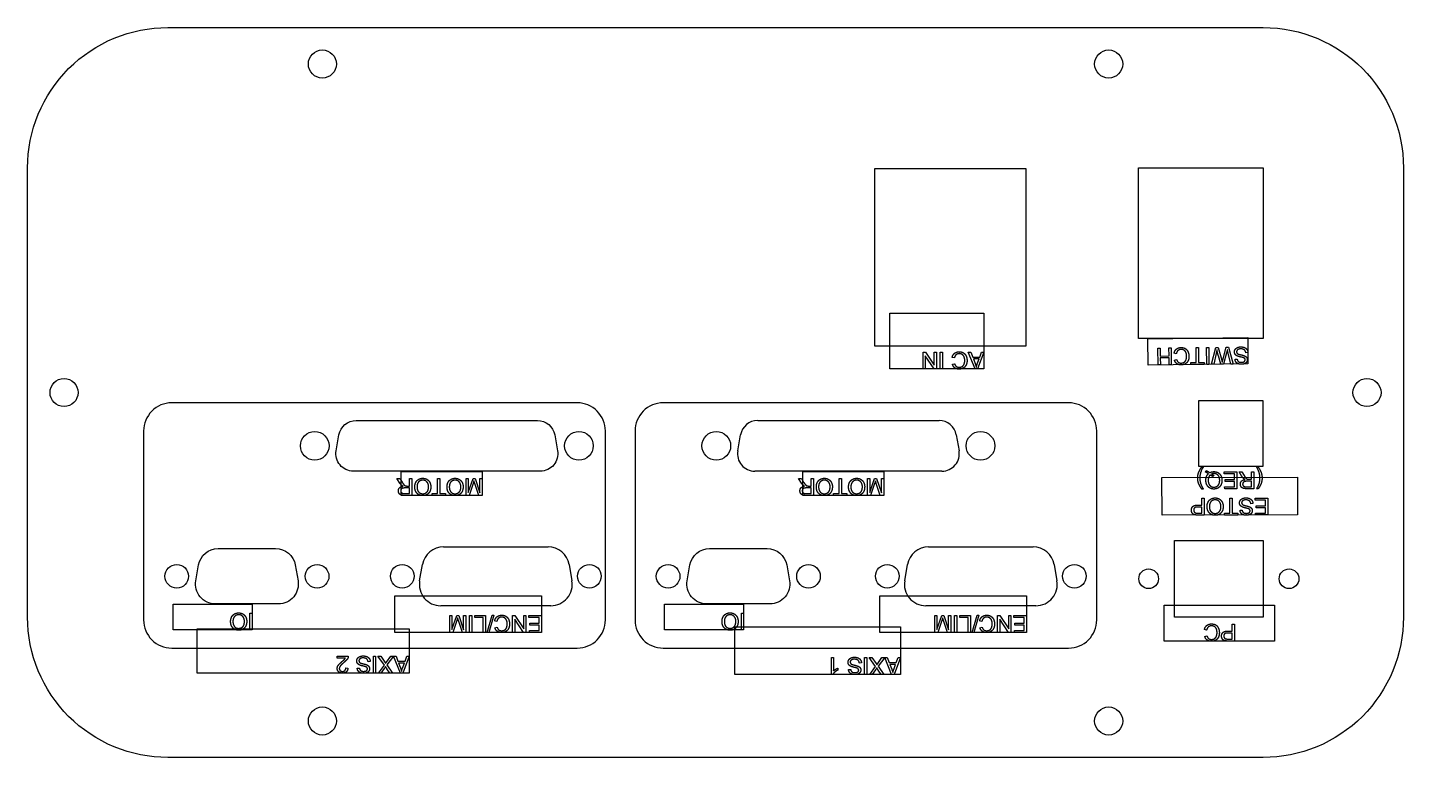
# Model space of a CAD drawing. Header units: millimetres. Extents: x -119 to 126, y -65 to 65.
import ezdxf

# ---------------------------------------------------------------- set-up
doc = ezdxf.new("R2010")
doc.units = ezdxf.units.MM
doc.layers.get('0').update_dxf_attribs({"linetype": 'CONTINUOUS'})

msp = doc.modelspace()

# ---------------------------------------------------------------- linework, layer by layer
for p, q in [((78.57, 39.98), (100.77, 39.98)), ((78.57, 9.58), (78.57, 39.98)), ((100.77, 39.98), (100.77, 9.58)), ((100.77, 9.58), (78.57, 9.58)), ((82.05, 7.89), (82.44, 7.9)), ((82.08, 4.89), (82.05, 7.89)), ((82.44, 7.9), (82.46, 6.48)), ((84.02, 6.5), (84, 7.92)), ((84, 7.92), (84.4, 7.92)), ((84.4, 7.92), (84.43, 4.92)), ((88.87, 5.32), (88.84, 7.97)), ((88.84, 7.97), (89.24, 7.97)), ((89.24, 7.97), (89.26, 5.33)), ((90.73, 4.99), (90.7, 7.99)), ((90.7, 7.99), (91.1, 7.99)), ((91.1, 7.99), (91.13, 4.99)), ((91.57, 5), (92.36, 8.01)), ((92.36, 8.01), (92.74, 8.01)), ((92.74, 8.01), (93.4, 5.73)), ((93.58, 5.74), (94.19, 8.03)), ((94.19, 8.03), (94.6, 8.03)), ((94.6, 8.03), (95.42, 5.04)), ((40.23, 4.19), (40.23, 7.19)), ((40.23, 7.19), (40.63, 7.19)), ((42.18, 4.19), (40.61, 6.54)), ((40.61, 6.54), (40.61, 4.19)), ((40.63, 7.19), (42.21, 4.83)), ((42.21, 4.83), (42.21, 7.19)), ((42.21, 7.19), (42.59, 7.19)), ((42.59, 7.19), (42.59, 4.19)), ((43.29, 4.19), (43.29, 7.19)), ((43.29, 7.19), (43.68, 7.19)), ((43.68, 7.19), (43.68, 4.19)), ((45.8, 6.13), (45.4, 6.24)), ((45.45, 5.01), (45.85, 5.1)), ((49.49, 4.19), (48.26, 7.19)), ((48.26, 7.19), (48.71, 7.19)), ((48.71, 7.19), (49.06, 6.28)), ((49.06, 6.28), (50.31, 6.28)), ((50.2, 5.95), (49.18, 5.95)), ((49.18, 5.95), (49.5, 5.12)), ((49.87, 5.07), (50.2, 5.95)), ((51.07, 7.19), (49.91, 4.19)), ((50.31, 6.28), (50.64, 7.19)), ((50.64, 7.19), (51.07, 7.19)), ((82.46, 6.48), (84.02, 6.5)), ((84.02, 6.15), (82.46, 6.13)), ((82.46, 6.13), (82.48, 4.9)), ((84.04, 4.92), (84.02, 6.15)), ((84.43, 4.92), (84.04, 4.92)), ((85.31, 6.88), (84.91, 6.97)), ((84.98, 5.75), (85.37, 5.85)), ((87.88, 5.31), (88.87, 5.32)), ((87.88, 4.96), (87.88, 5.31)), ((90.26, 4.98), (87.88, 4.96)), ((89.26, 5.33), (90.25, 5.34)), ((90.25, 5.34), (90.26, 4.98)), ((91.13, 4.99), (90.73, 4.99)), ((91.97, 5), (91.57, 5)), ((92.42, 6.94), (91.97, 5)), ((93.25, 5.02), (92.8, 6.53)), ((93.73, 5.02), (93.25, 5.02)), ((94.28, 7.05), (93.73, 5.02)), ((95.02, 5.04), (94.54, 7)), ((95.42, 5.04), (95.02, 5.04)), ((95.77, 5.89), (96.16, 5.92)), ((98.06, 7.11), (97.69, 7.07)), ((40.61, 4.19), (40.23, 4.19)), ((42.59, 4.19), (42.18, 4.19)), ((43.68, 4.19), (43.29, 4.19)), ((49.91, 4.19), (49.49, 4.19)), ((82.48, 4.9), (82.08, 4.89)), ((10.78, -5.01), (43.08, -5.01)), ((7.23, -10.39), (7.72, -7.57)), ((46.14, -7.57), (46.63, -10.39)), ((43.58, -14.03), (10.28, -14.03)), ((89.85, -13.28), (90.11, -13.28)), ((90.52, -14.2), (90.64, -13.93)), ((93.85, -14.16), (96.09, -14.15)), ((93.85, -14.51), (93.85, -14.16)), ((95.69, -14.51), (93.85, -14.51)), ((95.7, -15.53), (95.69, -14.51)), ((96.09, -14.15), (96.09, -17.15)), ((97, -14.97), (96.48, -14.15)), ((96.48, -14.15), (96.97, -14.15)), ((96.97, -14.15), (97.37, -14.78)), ((98.72, -15.48), (98.72, -14.15)), ((98.72, -14.15), (99.12, -14.15)), ((99.12, -14.15), (99.12, -17.15)), ((99.6, -13.27), (99.86, -13.27)), ((-52.92, -16.16), (-53.45, -15.34)), ((-53.45, -15.34), (-52.95, -15.34)), ((-52.95, -15.34), (-52.55, -15.97)), ((-51.2, -17.02), (-52.05, -17.02)), ((-51.66, -16.67), (-51.2, -16.67)), ((-51.2, -16.67), (-51.2, -15.34)), ((-51.2, -15.34), (-50.8, -15.34)), ((-51.2, -18.01), (-51.2, -17.02)), ((-50.8, -15.34), (-50.8, -18.34)), ((-46.21, -17.99), (-46.21, -15.34)), ((-46.21, -15.34), (-45.82, -15.34)), ((-45.82, -15.34), (-45.82, -17.99)), ((-41.15, -18.34), (-41.15, -15.34)), ((-41.15, -15.34), (-40.77, -15.34)), ((-40.77, -15.34), (-40.77, -17.85)), ((-40.77, -17.85), (-39.9, -15.34)), ((-39.9, -16.25), (-40.62, -18.34)), ((-39.9, -15.34), (-39.54, -15.34)), ((-38.89, -18.34), (-39.6, -16.22)), ((-39.54, -15.34), (-38.67, -17.9)), ((-38.67, -17.9), (-38.67, -15.34)), ((-38.67, -15.34), (-38.29, -15.34)), ((-38.29, -15.34), (-38.29, -18.34)), ((18.58, -16.16), (18.05, -15.34)), ((18.05, -15.34), (18.55, -15.34)), ((18.55, -15.34), (18.95, -15.97)), ((20.3, -17.02), (19.45, -17.02)), ((19.84, -16.67), (20.3, -16.67)), ((20.3, -16.67), (20.3, -15.34)), ((20.3, -15.34), (20.7, -15.34)), ((20.3, -18.01), (20.3, -17.02)), ((20.7, -15.34), (20.7, -18.34)), ((25.29, -17.99), (25.29, -15.34)), ((25.29, -15.34), (25.68, -15.34)), ((25.68, -15.34), (25.68, -17.99)), ((30.35, -18.34), (30.35, -15.34)), ((30.35, -15.34), (30.73, -15.34)), ((30.73, -15.34), (30.73, -17.85)), ((30.73, -17.85), (31.6, -15.34)), ((31.6, -16.25), (30.88, -18.34)), ((31.6, -15.34), (31.96, -15.34)), ((32.61, -18.34), (31.9, -16.22)), ((31.96, -15.34), (32.83, -17.9)), ((32.83, -17.9), (32.83, -15.34)), ((32.83, -15.34), (33.21, -15.34)), ((33.21, -15.34), (33.21, -18.34)), ((92, -14.7), (91.9, -14.99)), ((93.93, -17.16), (93.92, -16.8)), ((93.92, -16.8), (95.7, -16.8)), ((94.04, -15.88), (94.04, -15.53)), ((94.04, -15.53), (95.7, -15.53)), ((95.7, -15.88), (94.04, -15.88)), ((95.7, -16.8), (95.7, -15.88)), ((97.78, -16.82), (98.73, -16.82)), ((98.72, -15.83), (97.87, -15.83)), ((98.26, -15.48), (98.72, -15.48)), ((98.73, -16.82), (98.72, -15.83)), ((-52.15, -18.01), (-51.2, -18.01)), ((-50.8, -18.34), (-52.13, -18.34)), ((-47.21, -18.34), (-47.21, -17.99)), ((-47.21, -17.99), (-46.21, -17.99)), ((-44.83, -18.34), (-47.21, -18.34)), ((-45.82, -17.99), (-44.83, -17.99)), ((-44.83, -17.99), (-44.83, -18.34)), ((-40.62, -18.34), (-41.15, -18.34)), ((-38.29, -18.34), (-38.89, -18.34)), ((19.35, -18.01), (20.3, -18.01)), ((20.7, -18.34), (19.37, -18.34)), ((24.29, -18.34), (24.29, -17.99)), ((24.29, -17.99), (25.29, -17.99)), ((26.67, -18.34), (24.29, -18.34)), ((25.68, -17.99), (26.67, -17.99)), ((26.67, -17.99), (26.67, -18.34)), ((30.88, -18.34), (30.35, -18.34)), ((33.21, -18.34), (32.61, -18.34)), ((90.12, -17.21), (89.85, -17.21)), ((89.89, -20.06), (89.89, -18.84)), ((89.89, -18.84), (90.28, -18.84)), ((90.28, -18.84), (90.29, -21.84)), ((96.09, -17.15), (93.93, -17.16)), ((94.87, -21.48), (94.87, -18.84)), ((94.87, -18.84), (95.26, -18.84)), ((95.26, -18.84), (95.27, -21.48)), ((99.12, -17.15), (97.79, -17.15)), ((99.37, -19.19), (99.37, -18.83)), ((99.37, -18.83), (101.61, -18.83)), ((101.21, -19.18), (99.37, -19.19)), ((99.87, -17.2), (99.6, -17.2)), ((101.21, -20.2), (101.21, -19.18)), ((101.61, -18.83), (101.61, -21.83)), ((89.89, -20.42), (89.11, -20.42)), ((89.12, -20.07), (89.89, -20.06)), ((89.12, -21.49), (89.89, -21.49)), ((90.29, -21.84), (89.16, -21.85)), ((89.89, -21.49), (89.89, -20.42)), ((93.88, -21.49), (94.87, -21.48)), ((93.88, -21.84), (93.88, -21.49)), ((96.26, -21.84), (93.88, -21.84)), ((95.27, -21.48), (96.26, -21.48)), ((96.26, -21.48), (96.26, -21.84)), ((96.66, -20.99), (97.04, -20.96)), ((98.96, -19.8), (98.58, -19.83)), ((99.44, -21.83), (99.44, -21.48)), ((99.44, -21.48), (101.22, -21.48)), ((101.61, -21.83), (99.44, -21.83)), ((99.55, -20.21), (101.21, -20.2)), ((99.56, -20.56), (99.55, -20.21)), ((101.22, -20.56), (99.56, -20.56)), ((101.22, -21.48), (101.22, -20.56)), ((85.02, -40.02), (85.02, -26.37)), ((85.02, -26.37), (100.77, -26.37)), ((100.77, -26.37), (100.77, -40.02)), ((-45.16, -27.5), (-26.55, -27.5)), ((41.21, -27.5), (59.82, -27.5)), ((-49.41, -33.53), (-48.9, -30.64)), ((-22.8, -30.64), (-22.29, -33.53)), ((36.95, -33.53), (37.46, -30.64)), ((63.56, -30.64), (64.07, -33.53)), ((-26.04, -37.99), (-45.67, -37.99)), ((60.33, -37.99), (40.7, -37.99)), ((-79.62, -42.31), (-79.62, -39.31)), ((-79.62, -39.31), (-79.23, -39.31)), ((-79.23, -39.31), (-79.23, -42.31)), ((-44.06, -42.73), (-44.06, -39.73)), ((-44.06, -39.73), (-43.68, -39.73)), ((-43.68, -39.73), (-43.68, -42.24)), ((-43.68, -42.24), (-42.81, -39.73)), ((-42.81, -40.64), (-43.53, -42.73)), ((-42.81, -39.73), (-42.45, -39.73)), ((-41.8, -42.73), (-42.51, -40.61)), ((-42.45, -39.73), (-41.58, -42.28)), ((-41.58, -42.28), (-41.58, -39.73)), ((-41.58, -39.73), (-41.2, -39.73)), ((-41.2, -39.73), (-41.2, -42.73)), ((-40.51, -42.73), (-40.51, -39.73)), ((-40.51, -39.73), (-40.11, -39.73)), ((-40.11, -39.73), (-40.11, -42.73)), ((-39.57, -40.08), (-39.57, -39.73)), ((-39.57, -39.73), (-37.7, -39.73)), ((-38.1, -40.08), (-39.57, -40.08)), ((-38.1, -42.73), (-38.1, -40.08)), ((-37.7, -39.73), (-37.7, -42.73)), ((-37.39, -42.78), (-36.52, -39.68)), ((-36.23, -39.68), (-37.1, -42.78)), ((-36.52, -39.68), (-36.23, -39.68)), ((-35.66, -40.78), (-36.06, -40.68)), ((-32.86, -42.73), (-32.86, -39.73)), ((-32.86, -39.73), (-32.45, -39.73)), ((-30.9, -42.73), (-32.48, -40.37)), ((-32.48, -40.37), (-32.48, -42.73)), ((-32.45, -39.73), (-30.87, -42.09)), ((-30.87, -42.09), (-30.87, -39.73)), ((-30.87, -39.73), (-30.49, -39.73)), ((-30.49, -39.73), (-30.49, -42.73)), ((-29.95, -40.08), (-29.95, -39.73)), ((-29.95, -39.73), (-27.71, -39.73)), ((-28.11, -40.08), (-29.95, -40.08)), ((-29.77, -41.46), (-29.77, -41.1)), ((-29.77, -41.1), (-28.11, -41.1)), ((-28.11, -41.46), (-29.77, -41.46)), ((-28.11, -41.1), (-28.11, -40.08)), ((-28.11, -42.38), (-28.11, -41.46)), ((-27.71, -39.73), (-27.71, -42.73)), ((7.87, -42.31), (7.87, -39.31)), ((7.87, -39.31), (8.27, -39.31)), ((8.27, -39.31), (8.27, -42.31)), ((42.3, -42.73), (42.3, -39.73)), ((42.3, -39.73), (42.68, -39.73)), ((42.3, -42.73), (42.3, -39.73)), ((42.3, -39.73), (42.68, -39.73)), ((42.68, -39.73), (42.68, -42.24)), ((42.68, -42.24), (43.55, -39.73)), ((42.68, -39.73), (42.68, -42.24)), ((42.68, -42.24), (43.55, -39.73)), ((43.55, -40.64), (42.83, -42.73)), ((43.55, -40.64), (42.83, -42.73)), ((43.55, -39.73), (43.91, -39.73)), ((43.55, -39.73), (43.91, -39.73)), ((44.57, -42.73), (43.86, -40.61)), ((44.57, -42.73), (43.86, -40.61)), ((43.91, -39.73), (44.78, -42.28)), ((43.91, -39.73), (44.78, -42.28)), ((44.78, -42.28), (44.78, -39.73)), ((44.78, -39.73), (45.16, -39.73)), ((44.78, -42.28), (44.78, -39.73)), ((44.78, -39.73), (45.16, -39.73)), ((45.16, -39.73), (45.16, -42.73)), ((45.16, -39.73), (45.16, -42.73)), ((45.85, -42.73), (45.85, -39.73)), ((45.85, -39.73), (46.25, -39.73)), ((45.85, -42.73), (45.85, -39.73)), ((45.85, -39.73), (46.25, -39.73)), ((46.25, -39.73), (46.25, -42.73)), ((46.25, -39.73), (46.25, -42.73)), ((46.79, -40.08), (46.79, -39.73)), ((46.79, -39.73), (48.66, -39.73)), ((46.79, -40.08), (46.79, -39.73)), ((46.79, -39.73), (48.66, -39.73)), ((48.27, -40.08), (46.79, -40.08)), ((48.27, -40.08), (46.79, -40.08)), ((48.27, -42.73), (48.27, -40.08)), ((48.27, -42.73), (48.27, -40.08)), ((48.66, -39.73), (48.66, -42.73)), ((48.66, -39.73), (48.66, -42.73)), ((48.97, -42.78), (49.84, -39.68)), ((48.97, -42.78), (49.84, -39.68)), ((50.13, -39.68), (49.26, -42.78)), ((50.13, -39.68), (49.26, -42.78)), ((49.84, -39.68), (50.13, -39.68)), ((49.84, -39.68), (50.13, -39.68)), ((50.7, -40.78), (50.3, -40.68)), ((50.7, -40.78), (50.3, -40.68)), ((53.5, -42.73), (53.5, -39.73)), ((53.5, -39.73), (53.91, -39.73)), ((53.5, -42.73), (53.5, -39.73)), ((53.5, -39.73), (53.91, -39.73)), ((55.46, -42.73), (53.88, -40.37)), ((53.88, -40.37), (53.88, -42.73)), ((55.46, -42.73), (53.88, -40.37)), ((53.88, -40.37), (53.88, -42.73)), ((53.91, -39.73), (55.49, -42.09)), ((53.91, -39.73), (55.49, -42.09)), ((55.49, -42.09), (55.49, -39.73)), ((55.49, -39.73), (55.87, -39.73)), ((55.49, -42.09), (55.49, -39.73)), ((55.49, -39.73), (55.87, -39.73)), ((55.87, -39.73), (55.87, -42.73)), ((55.87, -39.73), (55.87, -42.73)), ((56.41, -40.08), (56.41, -39.73)), ((56.41, -39.73), (58.65, -39.73)), ((56.41, -40.08), (56.41, -39.73)), ((56.41, -39.73), (58.65, -39.73)), ((58.25, -40.08), (56.41, -40.08)), ((58.25, -40.08), (56.41, -40.08)), ((56.59, -41.46), (56.59, -41.1)), ((56.59, -41.1), (58.25, -41.1)), ((56.59, -41.46), (56.59, -41.1)), ((56.59, -41.1), (58.25, -41.1)), ((58.25, -41.46), (56.59, -41.46)), ((58.25, -41.46), (56.59, -41.46)), ((58.25, -41.1), (58.25, -40.08)), ((58.25, -41.1), (58.25, -40.08)), ((58.25, -42.38), (58.25, -41.46)), ((58.25, -42.38), (58.25, -41.46)), ((58.65, -39.73), (58.65, -42.73)), ((58.65, -39.73), (58.65, -42.73)), ((100.77, -40.02), (85.02, -40.02)), ((95.26, -42.5), (95.26, -41.28)), ((95.26, -41.28), (95.66, -41.28)), ((95.66, -41.28), (95.66, -44.28)), ((-79.23, -42.31), (-79.62, -42.31)), ((-43.53, -42.73), (-44.06, -42.73)), ((-41.2, -42.73), (-41.8, -42.73)), ((-40.11, -42.73), (-40.51, -42.73)), ((-37.7, -42.73), (-38.1, -42.73)), ((-37.1, -42.78), (-37.39, -42.78)), ((-36.01, -41.91), (-35.62, -41.81)), ((-32.48, -42.73), (-32.86, -42.73)), ((-30.49, -42.73), (-30.9, -42.73)), ((-29.88, -42.73), (-29.88, -42.38)), ((-29.88, -42.38), (-28.11, -42.38)), ((-27.71, -42.73), (-29.88, -42.73)), ((8.27, -42.31), (7.87, -42.31)), ((42.83, -42.73), (42.3, -42.73)), ((42.83, -42.73), (42.3, -42.73)), ((45.16, -42.73), (44.57, -42.73)), ((45.16, -42.73), (44.57, -42.73)), ((46.25, -42.73), (45.85, -42.73)), ((46.25, -42.73), (45.85, -42.73)), ((48.66, -42.73), (48.27, -42.73)), ((48.66, -42.73), (48.27, -42.73)), ((49.26, -42.78), (48.97, -42.78)), ((49.26, -42.78), (48.97, -42.78)), ((50.35, -41.91), (50.74, -41.81)), ((50.35, -41.91), (50.74, -41.81)), ((53.88, -42.73), (53.5, -42.73)), ((53.88, -42.73), (53.5, -42.73)), ((55.87, -42.73), (55.46, -42.73)), ((55.87, -42.73), (55.46, -42.73)), ((56.48, -42.73), (56.48, -42.38)), ((56.48, -42.38), (58.25, -42.38)), ((56.48, -42.73), (56.48, -42.38)), ((56.48, -42.38), (58.25, -42.38)), ((58.65, -42.73), (56.48, -42.73)), ((58.65, -42.73), (56.48, -42.73)), ((90.72, -42.33), (90.32, -42.23)), ((90.38, -43.45), (90.77, -43.36)), ((94.49, -42.5), (95.26, -42.5)), ((95.26, -42.85), (94.49, -42.85)), ((94.49, -43.92), (95.26, -43.92)), ((95.26, -43.92), (95.26, -42.85)), ((95.66, -44.28), (94.53, -44.28)), ((-64.1, -47.33), (-64.1, -46.98)), ((-64.1, -46.98), (-62.12, -46.98)), ((-62.63, -47.33), (-64.1, -47.33)), ((-58.22, -47.94), (-58.59, -47.98)), ((-57.65, -49.98), (-57.65, -46.98)), ((-57.65, -46.98), (-57.26, -46.98)), ((-57.26, -46.98), (-57.26, -49.98)), ((-55.7, -48.56), (-56.84, -46.98)), ((-56.84, -46.98), (-56.35, -46.98)), ((-56.76, -49.98), (-55.7, -48.56)), ((-56.35, -46.98), (-55.59, -48.05)), ((-55.32, -48.02), (-54.56, -46.98)), ((-54.09, -46.98), (-55.25, -48.54)), ((-55.25, -48.54), (-54.23, -49.98)), ((-54.56, -46.98), (-54.09, -46.98)), ((-52.85, -49.98), (-54.08, -46.98)), ((-54.08, -46.98), (-53.62, -46.98)), ((-53.62, -46.98), (-53.27, -47.89)), ((-53.27, -47.89), (-52.02, -47.89)), ((-52.13, -48.21), (-53.15, -48.21)), ((-53.15, -48.21), (-52.84, -49.04)), ((-52.46, -49.09), (-52.13, -48.21)), ((-51.27, -46.98), (-52.42, -49.98)), ((-52.02, -47.89), (-51.69, -46.98)), ((-51.69, -46.98), (-51.27, -46.98)), ((23.92, -47.21), (24.29, -47.21)), ((23.92, -50.23), (23.92, -47.21)), ((24.29, -47.21), (24.29, -49.56)), ((29.26, -48.18), (28.88, -48.21)), ((29.82, -50.21), (29.82, -47.21)), ((29.82, -47.21), (30.22, -47.21)), ((30.22, -47.21), (30.22, -50.21)), ((31.77, -48.8), (30.64, -47.21)), ((30.64, -47.21), (31.13, -47.21)), ((30.72, -50.21), (31.77, -48.8)), ((31.13, -47.21), (31.88, -48.28)), ((32.16, -48.26), (32.91, -47.21)), ((33.39, -47.21), (32.23, -48.78)), ((32.23, -48.78), (33.25, -50.21)), ((32.91, -47.21), (33.39, -47.21)), ((34.63, -50.21), (33.4, -47.21)), ((33.4, -47.21), (33.85, -47.21)), ((33.85, -47.21), (34.2, -48.12)), ((34.2, -48.12), (35.46, -48.12)), ((35.34, -48.45), (34.32, -48.45)), ((34.32, -48.45), (34.64, -49.28)), ((35.01, -49.33), (35.34, -48.45)), ((36.21, -47.21), (35.05, -50.21)), ((35.46, -48.12), (35.79, -47.21)), ((35.79, -47.21), (36.21, -47.21)), ((-62.56, -49.08), (-62.19, -49.12)), ((-60.52, -49.13), (-60.14, -49.1)), ((-57.26, -49.98), (-57.65, -49.98)), ((-56.32, -49.98), (-56.76, -49.98)), ((-55.72, -49.18), (-56.32, -49.98)), ((-54.7, -49.98), (-55.24, -49.21)), ((-54.23, -49.98), (-54.7, -49.98)), ((-52.42, -49.98), (-52.85, -49.98)), ((24.16, -50.23), (23.92, -50.23)), ((25.03, -49.12), (25.03, -49.47)), ((26.96, -49.37), (27.34, -49.34)), ((30.22, -50.21), (29.82, -50.21)), ((31.15, -50.21), (30.72, -50.21)), ((31.75, -49.42), (31.15, -50.21)), ((32.78, -50.21), (32.23, -49.44)), ((33.25, -50.21), (32.78, -50.21)), ((35.05, -50.21), (34.63, -50.21))]:
    msp.add_line(p, q)
for points in [[(125.77, -40.02, -0.414214), (100.77, -65.02), (-94.23, -65.02, -0.414214), (-119.23, -40.02), (-119.23, 39.98, -0.414214), (-94.23, 64.98), (100.77, 64.98, -0.414213), (125.77, 39.98)], [(-93.56, -45.53), (-21.35, -45.53, 0.414214), (-16.35, -40.53), (-16.35, -6.86, 0.414214), (-21.35, -1.86), (-93.56, -1.86, 0.414214), (-98.56, -6.86), (-98.56, -40.53, 0.414214)], [(-6.06, -45.53), (66.14, -45.53, 0.414214), (71.14, -40.53), (71.14, -6.86, 0.414214), (66.14, -1.86), (-6.06, -1.86, 0.414214), (-11.06, -6.86), (-11.06, -40.53, 0.414214)], [(-63.78, -7.57, -0.36397), (-60.72, -5.01), (-28.42, -5.01, -0.36397), (-25.36, -7.57), (-24.87, -10.39, -0.466308), (-27.92, -14.03), (-61.22, -14.03, -0.466308), (-64.27, -10.39)], [(-71.07, -33.53, -0.466308), (-74.55, -37.68), (-85.78, -37.68, -0.466308), (-89.27, -33.53), (-88.77, -30.73, -0.36397), (-85.29, -27.81), (-75.05, -27.81, -0.36397), (-71.56, -30.73)], [(16.43, -33.53, -0.466308), (12.94, -37.68), (1.72, -37.68, -0.466308), (-1.77, -33.53), (-1.28, -30.73, -0.36397), (2.21, -27.81), (12.45, -27.81, -0.36397), (15.94, -30.73)]]:
    msp.add_lwpolyline(points, format="xyb", close=True)
for points in [[(58.57, 39.79), (31.57, 39.79), (31.57, 8.29), (58.57, 8.29)], [(34.3, 14.14), (51.07, 14.14), (51.07, 4.19), (34.3, 4.19)], [(80.23, 9.56), (98.03, 9.75), (98.08, 5.07), (80.28, 4.87)], [(100.77, -13.12), (100.77, -1.52), (89.27, -1.52), (89.27, -13.12)], [(-52.68, -14.09), (-38.29, -14.09), (-38.29, -18.34), (-52.68, -18.34)], [(18.82, -14.09), (33.21, -14.09), (33.21, -18.34), (18.82, -18.34)], [(82.76, -15.14), (106.91, -15.11), (106.92, -21.82), (82.77, -21.85)], [(-53.84, -36.2), (-27.71, -36.2), (-27.71, -42.73), (-53.84, -42.73)], [(32.52, -36.2), (58.65, -36.2), (58.65, -42.73), (32.52, -42.73)], [(32.52, -36.2), (58.65, -36.2), (58.65, -42.73), (32.52, -42.73)], [(-93.29, -37.73), (-79.23, -37.73), (-79.23, -42.31), (-93.29, -42.31)], [(-5.79, -37.73), (8.27, -37.73), (8.27, -42.31), (-5.79, -42.31)], [(83.18, -37.88), (102.8, -37.88), (102.8, -44.28), (83.18, -44.28)], [(-89.05, -42.13), (-51.27, -42.13), (-51.27, -49.98), (-89.05, -49.98)], [(6.7, -41.72), (36.21, -41.72), (36.21, -50.21), (6.7, -50.21)]]:
    msp.add_lwpolyline(points, close=True)
for centre, radius in [((-66.73, 58.48), 2.5), ((73.27, 58.48), 2.5), ((-112.73, -0.02), 2.5), ((119.27, -0.02), 2.5), ((-68.09, -9.52), 2.55), ((-21.05, -9.52), 2.55), ((3.41, -9.52), 2.55), ((50.45, -9.52), 2.55), ((-92.66, -32.75), 2.1), ((-67.67, -32.75), 2.1), ((-52.51, -32.74), 2.1), ((-19.19, -32.74), 2.1), ((-5.17, -32.75), 2.1), ((19.83, -32.75), 2.1), ((33.85, -32.74), 2.1), ((67.17, -32.74), 2.1), ((80.39, -33.19), 1.75), ((105.39, -33.19), 1.75), ((-66.73, -58.52), 2.5), ((73.27, -58.52), 2.5)]:
    msp.add_circle(centre, radius)
for centre, radius, start, end in [((10.78, -8.11), 3.1, 90, 170), ((43.08, -8.11), 3.1, 10, 90), ((10.28, -10.93), 3.1, 170, 270), ((43.58, -10.93), 3.1, -90, 10), ((-45.16, -31.3), 3.8, 90, 170), ((-26.55, -31.3), 3.8, 10, 90), ((41.21, -31.3), 3.8, 90, 170), ((59.82, -31.3), 3.8, 10, 90), ((-45.67, -34.19), 3.8, 170, 270), ((-26.04, -34.19), 3.8, -90, 10), ((40.7, -34.19), 3.8, 170, 270), ((60.33, -34.19), 3.8, -90, 10)]:
    msp.add_arc(centre, radius, start, end)
for points in [[(84.91, 6.97), (85.03, 7.46), (85.35, 7.73)], [(85.62, 7.45), (85.39, 7.26), (85.31, 6.88)], [(85.35, 7.73), (85.67, 7.99), (86.14, 7.99)], [(86.18, 7.65), (85.85, 7.65), (85.62, 7.45)], [(86.14, 7.99), (86.63, 8), (86.93, 7.8)], [(86.69, 7.52), (86.45, 7.65), (86.18, 7.65)], [(87.04, 7.09), (86.93, 7.38), (86.69, 7.52)], [(86.93, 7.8), (87.24, 7.61), (87.4, 7.23)], [(92.56, 7.59), (92.5, 7.31), (92.42, 6.94)], [(92.8, 6.53), (92.63, 7.09), (92.56, 7.59)], [(94.41, 7.61), (94.3, 7.13), (94.28, 7.05)], [(94.54, 7), (94.46, 7.31), (94.41, 7.61)], [(95.67, 7.2), (95.67, 7.44), (95.8, 7.65)], [(95.8, 7.65), (95.94, 7.86), (96.19, 7.98)], [(96.13, 7.49), (96.05, 7.37), (96.05, 7.23)], [(96.39, 7.68), (96.22, 7.61), (96.13, 7.49)], [(96.19, 7.98), (96.45, 8.1), (96.77, 8.11)], [(96.79, 7.75), (96.56, 7.75), (96.39, 7.68)], [(96.77, 8.11), (97.18, 8.11), (97.45, 8)], [(97.25, 7.67), (97.05, 7.75), (96.79, 7.75)], [(97.56, 7.44), (97.46, 7.58), (97.25, 7.67)], [(97.45, 8), (97.73, 7.88), (97.89, 7.64)], [(97.69, 7.07), (97.66, 7.29), (97.56, 7.44)], [(97.89, 7.64), (98.05, 7.41), (98.06, 7.11)], [(45.4, 6.24), (45.53, 6.72), (45.85, 6.98)], [(45.88, 4.36), (45.58, 4.59), (45.45, 5.01)], [(46.11, 6.71), (45.88, 6.51), (45.8, 6.13)], [(45.85, 6.98), (46.18, 7.24), (46.65, 7.24)], [(45.85, 5.1), (45.95, 4.77), (46.15, 4.62)], [(46.68, 6.9), (46.34, 6.9), (46.11, 6.71)], [(46.65, 7.24), (47.13, 7.24), (47.43, 7.04)], [(47.19, 6.76), (46.95, 6.9), (46.68, 6.9)], [(47.53, 6.33), (47.42, 6.62), (47.19, 6.76)], [(47.23, 4.64), (47.46, 4.81), (47.55, 5.09)], [(47.43, 7.04), (47.74, 6.84), (47.9, 6.47)], [(47.65, 5.66), (47.65, 6.04), (47.53, 6.33)], [(47.55, 5.09), (47.65, 5.37), (47.65, 5.66)], [(48.06, 5.66), (48.06, 5.2), (47.88, 4.85)], [(47.9, 6.47), (48.06, 6.09), (48.06, 5.66)], [(49.5, 5.12), (49.64, 4.75), (49.71, 4.5)], [(49.71, 4.5), (49.77, 4.79), (49.87, 5.07)], [(85.41, 5.11), (85.1, 5.34), (84.98, 5.75)], [(85.37, 5.85), (85.47, 5.52), (85.67, 5.37)], [(86.17, 4.89), (85.72, 4.88), (85.41, 5.11)], [(85.67, 5.37), (85.88, 5.22), (86.18, 5.23)], [(86.9, 5.08), (86.57, 4.89), (86.17, 4.89)], [(86.18, 5.23), (86.52, 5.23), (86.75, 5.4)], [(86.75, 5.4), (86.98, 5.57), (87.07, 5.85)], [(87.4, 5.61), (87.23, 5.26), (86.9, 5.08)], [(87.16, 6.43), (87.16, 6.81), (87.04, 7.09)], [(87.07, 5.85), (87.16, 6.13), (87.16, 6.43)], [(87.4, 7.23), (87.57, 6.86), (87.57, 6.43)], [(87.57, 6.43), (87.58, 5.96), (87.4, 5.61)], [(93.4, 5.73), (93.48, 5.45), (93.49, 5.38)], [(93.49, 5.38), (93.54, 5.59), (93.58, 5.74)], [(95.8, 6.77), (95.67, 6.96), (95.67, 7.2)], [(95.93, 5.42), (95.79, 5.63), (95.77, 5.89)], [(96.19, 6.47), (95.93, 6.59), (95.8, 6.77)], [(96.32, 5.11), (96.07, 5.21), (95.93, 5.42)], [(96.05, 7.23), (96.05, 7.09), (96.14, 6.99)], [(96.14, 6.99), (96.22, 6.88), (96.41, 6.81)], [(96.16, 5.92), (96.19, 5.64), (96.37, 5.5)], [(96.86, 6.29), (96.37, 6.39), (96.19, 6.47)], [(96.91, 5.01), (96.58, 5), (96.32, 5.11)], [(96.37, 5.5), (96.55, 5.35), (96.89, 5.36)], [(96.41, 6.81), (96.53, 6.77), (96.95, 6.67)], [(97.46, 6.08), (97.34, 6.18), (96.86, 6.29)], [(96.89, 5.36), (97.25, 5.36), (97.42, 5.49)], [(97.46, 5.11), (97.22, 5.01), (96.91, 5.01)], [(96.95, 6.67), (97.36, 6.58), (97.53, 6.49)], [(97.42, 5.49), (97.58, 5.63), (97.58, 5.81)], [(97.58, 5.81), (97.57, 5.98), (97.46, 6.08)], [(97.83, 5.42), (97.71, 5.22), (97.46, 5.11)], [(97.53, 6.49), (97.74, 6.38), (97.85, 6.22)], [(97.96, 5.84), (97.96, 5.62), (97.83, 5.42)], [(97.85, 6.22), (97.96, 6.05), (97.96, 5.84)], [(46.64, 4.14), (46.19, 4.14), (45.88, 4.36)], [(46.15, 4.62), (46.35, 4.48), (46.65, 4.48)], [(47.37, 4.32), (47.04, 4.14), (46.64, 4.14)], [(46.65, 4.48), (46.99, 4.48), (47.23, 4.64)], [(47.88, 4.85), (47.7, 4.5), (47.37, 4.32)], [(89.12, -15.25), (89.12, -14.7), (89.33, -14.18)], [(89.33, -14.18), (89.55, -13.67), (89.85, -13.28)], [(90.11, -13.28), (89.5, -14.26), (89.5, -15.25)], [(91.03, -14.48), (90.75, -14.29), (90.52, -14.2)], [(90.64, -13.93), (90.96, -14.04), (91.28, -14.3)], [(90.69, -15), (90.8, -14.7), (91.03, -14.48)], [(91.28, -14.3), (91.61, -14.11), (92.02, -14.11)], [(92.01, -14.45), (91.8, -14.45), (91.61, -14.53)], [(91.61, -14.53), (91.79, -14.65), (92, -14.7)], [(92.75, -14.76), (92.46, -14.45), (92.01, -14.45)], [(92.02, -14.11), (92.43, -14.11), (92.76, -14.3)], [(92.76, -14.3), (93.09, -14.5), (93.27, -14.86)], [(100.21, -15.23), (100.21, -14.25), (99.6, -13.27)], [(99.86, -13.27), (100.17, -13.65), (100.38, -14.17)], [(100.38, -14.17), (100.59, -14.68), (100.59, -15.23)], [(-53.2, -17.52), (-53.2, -17.2), (-52.99, -16.98)], [(-52.99, -16.98), (-52.79, -16.77), (-52.36, -16.71)], [(-52.6, -16.56), (-52.77, -16.4), (-52.92, -16.16)], [(-52.48, -17.07), (-52.63, -17.13), (-52.71, -17.25)], [(-52.36, -16.71), (-52.51, -16.63), (-52.6, -16.56)], [(-52.55, -15.97), (-52.38, -16.24), (-52.26, -16.38)], [(-52.05, -17.02), (-52.33, -17.02), (-52.48, -17.07)], [(-52.26, -16.38), (-52.15, -16.52), (-52.06, -16.58)], [(-52.06, -16.58), (-51.97, -16.64), (-51.88, -16.66)], [(-51.88, -16.66), (-51.81, -16.67), (-51.66, -16.67)], [(-50.28, -16.84), (-50.28, -16.38), (-50.1, -16.02)], [(-50.11, -17.64), (-50.28, -17.29), (-50.28, -16.84)], [(-50.1, -16.02), (-49.92, -15.66), (-49.58, -15.48)], [(-49.59, -15.94), (-49.88, -16.26), (-49.88, -16.84)], [(-49.88, -16.84), (-49.88, -17.21), (-49.75, -17.48)], [(-48.85, -15.63), (-49.3, -15.63), (-49.59, -15.94)], [(-49.58, -15.48), (-49.24, -15.29), (-48.85, -15.29)], [(-48.85, -15.29), (-48.43, -15.29), (-48.09, -15.49)], [(-48.12, -15.94), (-48.41, -15.63), (-48.85, -15.63)], [(-48.13, -17.76), (-47.83, -17.47), (-47.83, -16.8)], [(-47.83, -16.8), (-47.83, -16.25), (-48.12, -15.94)], [(-48.09, -15.49), (-47.76, -15.7), (-47.59, -16.05)], [(-47.42, -16.8), (-47.42, -17.55), (-47.82, -17.97)], [(-47.59, -16.05), (-47.42, -16.41), (-47.42, -16.8)], [(-44.54, -16.84), (-44.54, -16.38), (-44.36, -16.02)], [(-44.37, -17.64), (-44.54, -17.29), (-44.54, -16.84)], [(-44.36, -16.02), (-44.17, -15.66), (-43.83, -15.48)], [(-43.84, -15.94), (-44.13, -16.26), (-44.13, -16.84)], [(-44.13, -16.84), (-44.13, -17.21), (-44.01, -17.48)], [(-43.1, -15.63), (-43.55, -15.63), (-43.84, -15.94)], [(-43.83, -15.48), (-43.5, -15.29), (-43.11, -15.29)], [(-43.11, -15.29), (-42.68, -15.29), (-42.35, -15.49)], [(-42.37, -15.94), (-42.66, -15.63), (-43.1, -15.63)], [(-42.38, -17.76), (-42.08, -17.47), (-42.08, -16.8)], [(-42.08, -16.8), (-42.08, -16.25), (-42.37, -15.94)], [(-42.35, -15.49), (-42.02, -15.7), (-41.84, -16.05)], [(-41.67, -16.8), (-41.67, -17.55), (-42.07, -17.97)], [(-41.84, -16.05), (-41.67, -16.41), (-41.67, -16.8)], [(-39.74, -15.77), (-39.79, -15.94), (-39.9, -16.25)], [(-39.6, -16.22), (-39.69, -15.92), (-39.74, -15.77)], [(18.3, -17.52), (18.3, -17.2), (18.51, -16.98)], [(18.51, -16.98), (18.71, -16.77), (19.14, -16.71)], [(18.9, -16.56), (18.73, -16.4), (18.58, -16.16)], [(19.02, -17.07), (18.87, -17.13), (18.79, -17.25)], [(19.14, -16.71), (18.99, -16.63), (18.9, -16.56)], [(18.95, -15.97), (19.12, -16.24), (19.24, -16.38)], [(19.45, -17.02), (19.17, -17.02), (19.02, -17.07)], [(19.24, -16.38), (19.35, -16.52), (19.44, -16.58)], [(19.44, -16.58), (19.53, -16.64), (19.62, -16.66)], [(19.62, -16.66), (19.69, -16.67), (19.84, -16.67)], [(21.22, -16.84), (21.22, -16.38), (21.4, -16.02)], [(21.39, -17.64), (21.22, -17.29), (21.22, -16.84)], [(21.4, -16.02), (21.58, -15.66), (21.92, -15.48)], [(21.91, -15.94), (21.62, -16.26), (21.62, -16.84)], [(21.62, -16.84), (21.62, -17.21), (21.75, -17.48)], [(22.65, -15.63), (22.2, -15.63), (21.91, -15.94)], [(21.92, -15.48), (22.26, -15.29), (22.65, -15.29)], [(22.65, -15.29), (23.07, -15.29), (23.41, -15.49)], [(23.38, -15.94), (23.09, -15.63), (22.65, -15.63)], [(23.37, -17.76), (23.67, -17.47), (23.67, -16.8)], [(23.67, -16.8), (23.67, -16.25), (23.38, -15.94)], [(23.41, -15.49), (23.74, -15.7), (23.91, -16.05)], [(24.08, -16.8), (24.08, -17.55), (23.68, -17.97)], [(23.91, -16.05), (24.08, -16.41), (24.08, -16.8)], [(26.96, -16.84), (26.96, -16.38), (27.14, -16.02)], [(27.13, -17.64), (26.96, -17.29), (26.96, -16.84)], [(27.14, -16.02), (27.33, -15.66), (27.67, -15.48)], [(27.66, -15.94), (27.37, -16.26), (27.37, -16.84)], [(27.37, -16.84), (27.37, -17.21), (27.49, -17.48)], [(28.4, -15.63), (27.95, -15.63), (27.66, -15.94)], [(27.67, -15.48), (28, -15.29), (28.39, -15.29)], [(28.39, -15.29), (28.82, -15.29), (29.15, -15.49)], [(29.13, -15.94), (28.84, -15.63), (28.4, -15.63)], [(29.12, -17.76), (29.42, -17.47), (29.42, -16.8)], [(29.42, -16.8), (29.42, -16.25), (29.13, -15.94)], [(29.15, -15.49), (29.48, -15.7), (29.66, -16.05)], [(29.83, -16.8), (29.83, -17.55), (29.43, -17.97)], [(29.66, -16.05), (29.83, -16.41), (29.83, -16.8)], [(31.76, -15.77), (31.71, -15.94), (31.6, -16.25)], [(31.9, -16.22), (31.81, -15.92), (31.76, -15.77)], [(89.28, -16.18), (89.12, -15.74), (89.12, -15.25)], [(89.85, -17.21), (89.47, -16.7), (89.28, -16.18)], [(89.5, -15.25), (89.5, -15.63), (89.59, -16.01)], [(89.59, -16.01), (89.66, -16.32), (89.79, -16.6)], [(89.79, -16.6), (89.87, -16.78), (90.12, -17.21)], [(90.58, -15.66), (90.58, -15.29), (90.69, -15)], [(90.76, -16.46), (90.58, -16.11), (90.58, -15.66)], [(91.26, -17.02), (90.93, -16.82), (90.76, -16.46)], [(91.34, -14.7), (90.99, -15.02), (90.99, -15.66)], [(90.99, -15.66), (90.99, -16.03), (91.11, -16.3)], [(91.11, -16.3), (91.24, -16.57), (91.48, -16.72)], [(92.01, -17.21), (91.6, -17.21), (91.26, -17.02)], [(91.9, -14.99), (91.56, -14.89), (91.34, -14.7)], [(91.48, -16.72), (91.71, -16.87), (92.01, -16.87)], [(92.01, -16.87), (92.46, -16.87), (92.75, -16.57)], [(92.76, -17.02), (92.43, -17.21), (92.01, -17.21)], [(93.04, -15.66), (93.04, -15.07), (92.75, -14.76)], [(92.75, -16.57), (93.04, -16.26), (93.04, -15.66)], [(93.27, -16.47), (93.09, -16.83), (92.76, -17.02)], [(93.27, -14.86), (93.45, -15.21), (93.45, -15.66)], [(93.45, -15.66), (93.45, -16.1), (93.27, -16.47)], [(96.72, -16.33), (96.72, -16.02), (96.93, -15.8)], [(96.85, -16.79), (96.72, -16.58), (96.72, -16.33)], [(97.18, -17.07), (96.97, -16.99), (96.85, -16.79)], [(96.93, -15.8), (97.14, -15.58), (97.57, -15.52)], [(97.33, -15.37), (97.15, -15.21), (97, -14.97)], [(97.21, -16.07), (97.13, -16.19), (97.13, -16.33)], [(97.13, -16.33), (97.13, -16.55), (97.29, -16.68)], [(97.79, -17.15), (97.39, -17.15), (97.18, -17.07)], [(97.45, -15.88), (97.29, -15.94), (97.21, -16.07)], [(97.29, -16.68), (97.44, -16.82), (97.78, -16.82)], [(97.57, -15.52), (97.41, -15.44), (97.33, -15.37)], [(97.37, -14.78), (97.55, -15.05), (97.66, -15.19)], [(97.87, -15.83), (97.6, -15.83), (97.45, -15.88)], [(97.66, -15.19), (97.77, -15.33), (97.86, -15.39)], [(97.86, -15.39), (97.95, -15.45), (98.04, -15.47)], [(98.04, -15.47), (98.11, -15.48), (98.26, -15.48)], [(99.6, -17.2), (99.85, -16.77), (99.93, -16.59)], [(100.44, -16.17), (100.25, -16.69), (99.87, -17.2)], [(99.93, -16.59), (100.06, -16.31), (100.13, -16)], [(100.13, -16), (100.21, -15.62), (100.21, -15.23)], [(100.59, -15.23), (100.59, -15.72), (100.44, -16.17)], [(-53.08, -17.97), (-53.2, -17.77), (-53.2, -17.52)], [(-52.74, -18.26), (-52.95, -18.18), (-53.08, -17.97)], [(-52.71, -17.25), (-52.79, -17.38), (-52.79, -17.52)], [(-52.79, -17.52), (-52.79, -17.74), (-52.64, -17.87)], [(-52.13, -18.34), (-52.53, -18.34), (-52.74, -18.26)], [(-52.64, -17.87), (-52.48, -18.01), (-52.15, -18.01)], [(-49.6, -18.2), (-49.93, -18), (-50.11, -17.64)], [(-49.75, -17.48), (-49.63, -17.75), (-49.39, -17.9)], [(-48.85, -18.39), (-49.27, -18.39), (-49.6, -18.2)], [(-49.39, -17.9), (-49.15, -18.05), (-48.85, -18.05)], [(-48.85, -18.05), (-48.43, -18.05), (-48.13, -17.76)], [(-47.82, -17.97), (-48.22, -18.39), (-48.85, -18.39)], [(-43.86, -18.2), (-44.19, -18), (-44.37, -17.64)], [(-44.01, -17.48), (-43.88, -17.75), (-43.65, -17.9)], [(-43.11, -18.39), (-43.52, -18.39), (-43.86, -18.2)], [(-43.65, -17.9), (-43.41, -18.05), (-43.11, -18.05)], [(-43.11, -18.05), (-42.69, -18.05), (-42.38, -17.76)], [(-42.07, -17.97), (-42.47, -18.39), (-43.11, -18.39)], [(18.42, -17.97), (18.3, -17.77), (18.3, -17.52)], [(18.76, -18.26), (18.55, -18.18), (18.42, -17.97)], [(18.79, -17.25), (18.71, -17.38), (18.71, -17.52)], [(18.71, -17.52), (18.71, -17.74), (18.86, -17.87)], [(19.37, -18.34), (18.97, -18.34), (18.76, -18.26)], [(18.86, -17.87), (19.02, -18.01), (19.35, -18.01)], [(21.9, -18.2), (21.57, -18), (21.39, -17.64)], [(21.75, -17.48), (21.87, -17.75), (22.11, -17.9)], [(22.65, -18.39), (22.23, -18.39), (21.9, -18.2)], [(22.11, -17.9), (22.35, -18.05), (22.65, -18.05)], [(22.65, -18.05), (23.07, -18.05), (23.37, -17.76)], [(23.68, -17.97), (23.28, -18.39), (22.65, -18.39)], [(27.64, -18.2), (27.31, -18), (27.13, -17.64)], [(27.49, -17.48), (27.62, -17.75), (27.85, -17.9)], [(28.39, -18.39), (27.98, -18.39), (27.64, -18.2)], [(27.85, -17.9), (28.09, -18.05), (28.39, -18.05)], [(28.39, -18.05), (28.81, -18.05), (29.12, -17.76)], [(29.43, -17.97), (29.03, -18.39), (28.39, -18.39)], [(90.8, -20.34), (90.8, -19.88), (90.98, -19.52)], [(90.98, -19.52), (91.16, -19.16), (91.5, -18.98)], [(91.49, -19.45), (91.21, -19.76), (91.21, -20.34)], [(92.23, -19.13), (91.78, -19.13), (91.49, -19.45)], [(91.5, -18.98), (91.84, -18.79), (92.23, -18.79)], [(92.23, -18.79), (92.65, -18.79), (92.99, -18.99)], [(92.96, -19.44), (92.67, -19.13), (92.23, -19.13)], [(93.26, -20.3), (93.26, -19.75), (92.96, -19.44)], [(92.99, -18.99), (93.32, -19.2), (93.49, -19.55)], [(93.49, -19.55), (93.67, -19.91), (93.67, -20.3)], [(96.57, -19.68), (96.57, -19.44), (96.71, -19.23)], [(96.71, -19.23), (96.84, -19.02), (97.1, -18.9)], [(97.04, -19.39), (96.95, -19.51), (96.95, -19.65)], [(97.3, -19.21), (97.12, -19.27), (97.04, -19.39)], [(97.1, -18.9), (97.36, -18.78), (97.68, -18.78)], [(97.7, -19.14), (97.47, -19.14), (97.3, -19.21)], [(97.68, -18.78), (98.09, -18.78), (98.36, -18.9)], [(98.16, -19.23), (97.95, -19.14), (97.7, -19.14)], [(98.46, -19.46), (98.36, -19.32), (98.16, -19.23)], [(98.36, -18.9), (98.64, -19.02), (98.79, -19.26)], [(98.58, -19.83), (98.56, -19.6), (98.46, -19.46)], [(98.79, -19.26), (98.95, -19.5), (98.96, -19.8)], [(88, -20.98), (88, -20.6), (88.24, -20.33)], [(88.09, -21.39), (88, -21.2), (88, -20.98)], [(88.33, -21.68), (88.18, -21.58), (88.09, -21.39)], [(88.24, -20.33), (88.48, -20.07), (89.12, -20.07)], [(88.7, -21.82), (88.48, -21.78), (88.33, -21.68)], [(88.57, -20.56), (88.4, -20.71), (88.41, -20.97)], [(88.41, -20.97), (88.41, -21.16), (88.5, -21.29)], [(88.5, -21.29), (88.6, -21.42), (88.75, -21.47)], [(89.11, -20.42), (88.73, -20.42), (88.57, -20.56)], [(89.16, -21.85), (88.86, -21.85), (88.7, -21.82)], [(88.75, -21.47), (88.85, -21.49), (89.12, -21.49)], [(90.97, -21.14), (90.8, -20.79), (90.8, -20.34)], [(91.48, -21.7), (91.15, -21.5), (90.97, -21.14)], [(91.21, -20.34), (91.21, -20.71), (91.33, -20.98)], [(91.33, -20.98), (91.45, -21.25), (91.69, -21.4)], [(92.23, -21.89), (91.82, -21.9), (91.48, -21.7)], [(91.69, -21.4), (91.93, -21.55), (92.23, -21.55)], [(92.23, -21.55), (92.65, -21.55), (92.95, -21.26)], [(93.27, -21.47), (92.87, -21.89), (92.23, -21.89)], [(92.95, -21.26), (93.26, -20.97), (93.26, -20.3)], [(93.67, -20.3), (93.67, -21.05), (93.27, -21.47)], [(96.7, -20.11), (96.57, -19.92), (96.57, -19.68)], [(96.81, -21.46), (96.67, -21.25), (96.66, -20.99)], [(97.08, -20.41), (96.82, -20.29), (96.7, -20.11)], [(97.2, -21.78), (96.95, -21.67), (96.81, -21.46)], [(96.95, -19.65), (96.95, -19.79), (97.04, -19.9)], [(97.04, -19.9), (97.12, -20), (97.31, -20.07)], [(97.04, -20.96), (97.07, -21.25), (97.25, -21.39)], [(97.75, -20.61), (97.26, -20.5), (97.08, -20.41)], [(97.79, -21.89), (97.46, -21.89), (97.2, -21.78)], [(97.25, -21.39), (97.43, -21.54), (97.77, -21.54)], [(97.31, -20.07), (97.43, -20.12), (97.84, -20.22)], [(98.35, -20.82), (98.23, -20.71), (97.75, -20.61)], [(97.77, -21.54), (98.13, -21.53), (98.3, -21.4)], [(98.34, -21.78), (98.09, -21.88), (97.79, -21.89)], [(97.84, -20.22), (98.25, -20.32), (98.42, -20.4)], [(98.3, -21.4), (98.46, -21.27), (98.46, -21.08)], [(98.72, -21.48), (98.59, -21.68), (98.34, -21.78)], [(98.46, -21.08), (98.46, -20.92), (98.35, -20.82)], [(98.42, -20.4), (98.63, -20.52), (98.74, -20.68)], [(98.85, -21.06), (98.85, -21.28), (98.72, -21.48)], [(98.74, -20.68), (98.85, -20.85), (98.85, -21.06)], [(-83.07, -40.8), (-83.07, -40.35), (-82.89, -39.99)], [(-82.9, -41.61), (-83.07, -41.25), (-83.07, -40.8)], [(-82.39, -42.16), (-82.72, -41.96), (-82.9, -41.61)], [(-82.89, -39.99), (-82.7, -39.63), (-82.36, -39.44)], [(-82.37, -39.91), (-82.66, -40.23), (-82.66, -40.8)], [(-82.66, -40.8), (-82.66, -41.17), (-82.54, -41.44)], [(-82.54, -41.44), (-82.41, -41.72), (-82.18, -41.87)], [(-81.63, -39.6), (-82.08, -39.6), (-82.37, -39.91)], [(-82.36, -39.44), (-82.03, -39.26), (-81.64, -39.26)], [(-81.64, -39.26), (-81.21, -39.26), (-80.88, -39.46)], [(-80.9, -39.91), (-81.19, -39.6), (-81.63, -39.6)], [(-80.91, -41.73), (-80.61, -41.44), (-80.61, -40.76)], [(-80.61, -40.76), (-80.61, -40.22), (-80.9, -39.91)], [(-80.88, -39.46), (-80.55, -39.66), (-80.37, -40.02)], [(-80.2, -40.77), (-80.2, -41.51), (-80.6, -41.94)], [(-80.37, -40.02), (-80.2, -40.37), (-80.2, -40.77)], [(-42.65, -40.16), (-42.7, -40.32), (-42.81, -40.64)], [(-42.51, -40.61), (-42.6, -40.31), (-42.65, -40.16)], [(-36.06, -40.68), (-35.94, -40.19), (-35.61, -39.93)], [(-35.35, -40.21), (-35.58, -40.4), (-35.66, -40.78)], [(-35.61, -39.93), (-35.29, -39.68), (-34.82, -39.68)], [(-34.79, -40.02), (-35.12, -40.02), (-35.35, -40.21)], [(-34.82, -39.68), (-34.33, -39.68), (-34.03, -39.88)], [(-34.28, -40.16), (-34.51, -40.02), (-34.79, -40.02)], [(-33.93, -40.59), (-34.04, -40.3), (-34.28, -40.16)], [(-34.03, -39.88), (-33.73, -40.07), (-33.57, -40.45)], [(-33.82, -41.25), (-33.82, -40.87), (-33.93, -40.59)], [(-33.91, -41.83), (-33.82, -41.55), (-33.82, -41.25)], [(-33.41, -41.25), (-33.41, -41.72), (-33.59, -42.07)], [(-33.57, -40.45), (-33.41, -40.82), (-33.41, -41.25)], [(4.43, -40.8), (4.43, -40.35), (4.61, -39.99)], [(4.6, -41.61), (4.43, -41.25), (4.43, -40.8)], [(5.11, -42.16), (4.78, -41.96), (4.6, -41.61)], [(4.61, -39.99), (4.79, -39.63), (5.13, -39.44)], [(5.13, -39.91), (4.84, -40.23), (4.84, -40.8)], [(4.84, -40.8), (4.84, -41.17), (4.96, -41.44)], [(4.96, -41.44), (5.08, -41.72), (5.32, -41.87)], [(5.13, -39.44), (5.47, -39.26), (5.86, -39.26)], [(5.86, -39.6), (5.41, -39.6), (5.13, -39.91)], [(5.86, -39.26), (6.28, -39.26), (6.62, -39.46)], [(6.59, -39.91), (6.3, -39.6), (5.86, -39.6)], [(6.58, -41.73), (6.89, -41.44), (6.89, -40.76)], [(6.89, -40.76), (6.89, -40.22), (6.59, -39.91)], [(6.62, -39.46), (6.95, -39.66), (7.12, -40.02)], [(7.3, -40.77), (7.3, -41.51), (6.89, -41.94)], [(7.12, -40.02), (7.3, -40.37), (7.3, -40.77)], [(43.71, -40.16), (43.66, -40.32), (43.55, -40.64)], [(43.71, -40.16), (43.66, -40.32), (43.55, -40.64)], [(43.86, -40.61), (43.76, -40.31), (43.71, -40.16)], [(43.86, -40.61), (43.76, -40.31), (43.71, -40.16)], [(50.3, -40.68), (50.42, -40.19), (50.75, -39.93)], [(50.3, -40.68), (50.42, -40.19), (50.75, -39.93)], [(51.01, -40.21), (50.78, -40.4), (50.7, -40.78)], [(51.01, -40.21), (50.78, -40.4), (50.7, -40.78)], [(50.75, -39.93), (51.07, -39.68), (51.54, -39.68)], [(50.75, -39.93), (51.07, -39.68), (51.54, -39.68)], [(51.57, -40.02), (51.24, -40.02), (51.01, -40.21)], [(51.57, -40.02), (51.24, -40.02), (51.01, -40.21)], [(51.54, -39.68), (52.03, -39.68), (52.33, -39.88)], [(51.54, -39.68), (52.03, -39.68), (52.33, -39.88)], [(52.08, -40.16), (51.85, -40.02), (51.57, -40.02)], [(52.08, -40.16), (51.85, -40.02), (51.57, -40.02)], [(52.43, -40.59), (52.32, -40.3), (52.08, -40.16)], [(52.43, -40.59), (52.32, -40.3), (52.08, -40.16)], [(52.33, -39.88), (52.63, -40.07), (52.79, -40.45)], [(52.33, -39.88), (52.63, -40.07), (52.79, -40.45)], [(52.54, -41.25), (52.54, -40.87), (52.43, -40.59)], [(52.54, -41.25), (52.54, -40.87), (52.43, -40.59)], [(52.45, -41.83), (52.54, -41.55), (52.54, -41.25)], [(52.45, -41.83), (52.54, -41.55), (52.54, -41.25)], [(52.95, -41.25), (52.95, -41.72), (52.77, -42.07)], [(52.95, -41.25), (52.95, -41.72), (52.77, -42.07)], [(52.79, -40.45), (52.95, -40.82), (52.95, -41.25)], [(52.79, -40.45), (52.95, -40.82), (52.95, -41.25)], [(90.32, -42.23), (90.45, -41.74), (90.77, -41.48)], [(90.77, -41.48), (91.1, -41.23), (91.57, -41.23)], [(91.6, -41.57), (91.27, -41.57), (91.03, -41.76)], [(91.57, -41.23), (92.05, -41.23), (92.36, -41.42)], [(92.11, -41.71), (91.87, -41.57), (91.6, -41.57)], [(92.36, -41.42), (92.66, -41.62), (92.82, -41.99)], [(-81.64, -42.36), (-82.05, -42.36), (-82.39, -42.16)], [(-82.18, -41.87), (-81.94, -42.02), (-81.64, -42.02)], [(-81.64, -42.02), (-81.22, -42.02), (-80.91, -41.73)], [(-80.6, -41.94), (-81, -42.36), (-81.64, -42.36)], [(-35.58, -42.55), (-35.89, -42.32), (-36.01, -41.91)], [(-35.62, -41.81), (-35.52, -42.14), (-35.32, -42.29)], [(-34.83, -42.78), (-35.28, -42.78), (-35.58, -42.55)], [(-35.32, -42.29), (-35.12, -42.44), (-34.82, -42.44)], [(-34.1, -42.6), (-34.43, -42.78), (-34.83, -42.78)], [(-34.82, -42.44), (-34.47, -42.44), (-34.24, -42.28)], [(-34.24, -42.28), (-34.01, -42.11), (-33.91, -41.83)], [(-33.59, -42.07), (-33.77, -42.42), (-34.1, -42.6)], [(5.86, -42.36), (5.44, -42.36), (5.11, -42.16)], [(5.32, -41.87), (5.56, -42.02), (5.86, -42.02)], [(5.86, -42.02), (6.28, -42.02), (6.58, -41.73)], [(6.89, -41.94), (6.49, -42.36), (5.86, -42.36)], [(50.78, -42.55), (50.47, -42.32), (50.35, -41.91)], [(50.78, -42.55), (50.47, -42.32), (50.35, -41.91)], [(50.74, -41.81), (50.85, -42.14), (51.04, -42.29)], [(50.74, -41.81), (50.85, -42.14), (51.04, -42.29)], [(51.54, -42.78), (51.09, -42.78), (50.78, -42.55)], [(51.54, -42.78), (51.09, -42.78), (50.78, -42.55)], [(51.04, -42.29), (51.24, -42.44), (51.54, -42.44)], [(51.04, -42.29), (51.24, -42.44), (51.54, -42.44)], [(51.54, -42.44), (51.89, -42.44), (52.12, -42.28)], [(51.54, -42.44), (51.89, -42.44), (52.12, -42.28)], [(52.26, -42.6), (51.93, -42.78), (51.54, -42.78)], [(52.26, -42.6), (51.93, -42.78), (51.54, -42.78)], [(52.12, -42.28), (52.35, -42.11), (52.45, -41.83)], [(52.12, -42.28), (52.35, -42.11), (52.45, -41.83)], [(52.77, -42.07), (52.59, -42.42), (52.26, -42.6)], [(52.77, -42.07), (52.59, -42.42), (52.26, -42.6)], [(90.8, -44.1), (90.5, -43.87), (90.38, -43.45)], [(91.03, -41.76), (90.8, -41.95), (90.72, -42.33)], [(90.77, -43.36), (90.87, -43.69), (91.07, -43.84)], [(91.56, -44.33), (91.11, -44.33), (90.8, -44.1)], [(91.07, -43.84), (91.27, -43.99), (91.57, -43.99)], [(91.57, -43.99), (91.91, -43.99), (92.15, -43.82)], [(92.46, -42.13), (92.34, -41.85), (92.11, -41.71)], [(92.15, -43.82), (92.38, -43.66), (92.47, -43.38)], [(92.8, -43.62), (92.62, -43.97), (92.29, -44.15)], [(92.57, -42.8), (92.57, -42.42), (92.46, -42.13)], [(92.47, -43.38), (92.57, -43.1), (92.57, -42.8)], [(92.98, -42.8), (92.98, -43.27), (92.8, -43.62)], [(92.82, -41.99), (92.98, -42.37), (92.98, -42.8)], [(93.37, -43.41), (93.37, -43.03), (93.61, -42.76)], [(93.46, -43.82), (93.37, -43.63), (93.37, -43.41)], [(93.7, -44.11), (93.55, -44), (93.46, -43.82)], [(93.61, -42.76), (93.85, -42.5), (94.49, -42.5)], [(93.94, -42.99), (93.78, -43.14), (93.78, -43.4)], [(93.78, -43.4), (93.78, -43.58), (93.87, -43.72)], [(93.87, -43.72), (93.97, -43.85), (94.12, -43.9)], [(94.49, -42.85), (94.1, -42.85), (93.94, -42.99)], [(94.12, -43.9), (94.22, -43.92), (94.49, -43.92)], [(92.29, -44.15), (91.96, -44.33), (91.56, -44.33)], [(94.07, -44.25), (93.85, -44.21), (93.7, -44.11)], [(94.53, -44.28), (94.23, -44.28), (94.07, -44.25)], [(-64.09, -49.16), (-64.09, -48.98), (-64.02, -48.8)], [(-64.02, -48.8), (-63.95, -48.63), (-63.78, -48.44)], [(-63.78, -48.44), (-63.61, -48.25), (-63.21, -47.91)], [(-63.54, -48.72), (-63.72, -48.96), (-63.72, -49.17)], [(-62.88, -48.09), (-63.37, -48.49), (-63.54, -48.72)], [(-63.21, -47.91), (-62.88, -47.63), (-62.78, -47.53)], [(-62.4, -47.63), (-62.57, -47.83), (-62.88, -48.09)], [(-62.78, -47.53), (-62.69, -47.43), (-62.63, -47.33)], [(-62.16, -47.23), (-62.23, -47.44), (-62.4, -47.63)], [(-62.12, -46.98), (-62.11, -47.11), (-62.16, -47.23)], [(-60.61, -47.83), (-60.61, -47.59), (-60.47, -47.37)], [(-60.48, -48.25), (-60.61, -48.07), (-60.61, -47.83)], [(-60.09, -48.56), (-60.36, -48.44), (-60.48, -48.25)], [(-60.47, -47.37), (-60.33, -47.16), (-60.07, -47.05)], [(-60.14, -47.54), (-60.22, -47.65), (-60.22, -47.79)], [(-60.22, -47.79), (-60.22, -47.93), (-60.14, -48.04)], [(-59.88, -47.35), (-60.05, -47.42), (-60.14, -47.54)], [(-60.14, -48.04), (-60.06, -48.14), (-59.87, -48.22)], [(-59.43, -48.75), (-59.91, -48.64), (-60.09, -48.56)], [(-60.07, -47.05), (-59.82, -46.93), (-59.5, -46.93)], [(-59.48, -47.28), (-59.71, -47.28), (-59.88, -47.35)], [(-59.87, -48.22), (-59.75, -48.26), (-59.34, -48.36)], [(-59.5, -46.93), (-59.09, -46.93), (-58.81, -47.05)], [(-59.02, -47.37), (-59.22, -47.28), (-59.48, -47.28)], [(-58.83, -48.96), (-58.95, -48.86), (-59.43, -48.75)], [(-59.34, -48.36), (-58.92, -48.46), (-58.76, -48.55)], [(-58.72, -47.61), (-58.81, -47.46), (-59.02, -47.37)], [(-58.71, -49.23), (-58.71, -49.07), (-58.83, -48.96)], [(-58.81, -47.05), (-58.54, -47.16), (-58.38, -47.4)], [(-58.76, -48.55), (-58.54, -48.66), (-58.44, -48.83)], [(-58.59, -47.98), (-58.62, -47.75), (-58.72, -47.61)], [(-58.44, -48.83), (-58.33, -49), (-58.33, -49.2)], [(-58.38, -47.4), (-58.23, -47.64), (-58.22, -47.94)], [(-55.48, -48.84), (-55.58, -49), (-55.72, -49.18)], [(-55.59, -48.05), (-55.53, -48.14), (-55.46, -48.25)], [(-55.24, -49.21), (-55.41, -48.97), (-55.48, -48.84)], [(-55.46, -48.25), (-55.36, -48.09), (-55.32, -48.02)], [(26.87, -48.06), (26.87, -47.82), (27.01, -47.61)], [(26.99, -48.49), (26.87, -48.3), (26.87, -48.06)], [(27.38, -48.79), (27.12, -48.67), (26.99, -48.49)], [(27.01, -47.61), (27.14, -47.4), (27.4, -47.28)], [(27.34, -47.77), (27.25, -47.89), (27.25, -48.03)], [(27.25, -48.03), (27.25, -48.17), (27.33, -48.27)], [(27.33, -48.27), (27.42, -48.38), (27.6, -48.45)], [(27.6, -47.59), (27.42, -47.65), (27.34, -47.77)], [(28.04, -48.98), (27.56, -48.88), (27.38, -48.79)], [(27.4, -47.28), (27.66, -47.16), (27.98, -47.16)], [(28, -47.52), (27.77, -47.52), (27.6, -47.59)], [(27.6, -48.45), (27.72, -48.5), (28.14, -48.6)], [(27.98, -47.16), (28.39, -47.16), (28.66, -47.28)], [(28.46, -47.61), (28.25, -47.52), (28, -47.52)], [(28.64, -49.2), (28.53, -49.09), (28.04, -48.98)], [(28.14, -48.6), (28.55, -48.7), (28.72, -48.79)], [(28.76, -47.84), (28.66, -47.7), (28.46, -47.61)], [(28.66, -47.28), (28.94, -47.4), (29.09, -47.64)], [(28.72, -48.79), (28.93, -48.9), (29.04, -49.06)], [(28.88, -48.21), (28.86, -47.98), (28.76, -47.84)], [(29.09, -47.64), (29.25, -47.88), (29.26, -48.18)], [(31.88, -48.28), (31.95, -48.38), (32.01, -48.48)], [(32.01, -48.48), (32.11, -48.32), (32.16, -48.26)], [(-63.84, -49.75), (-64.09, -49.51), (-64.09, -49.16)], [(-63.16, -49.99), (-63.59, -49.99), (-63.84, -49.75)], [(-63.72, -49.17), (-63.72, -49.39), (-63.56, -49.54)], [(-63.56, -49.54), (-63.4, -49.69), (-63.15, -49.69)], [(-62.48, -49.77), (-62.73, -49.99), (-63.16, -49.99)], [(-63.15, -49.69), (-62.89, -49.69), (-62.73, -49.53)], [(-62.73, -49.53), (-62.57, -49.37), (-62.56, -49.08)], [(-62.19, -49.12), (-62.22, -49.55), (-62.48, -49.77)], [(-60.37, -49.61), (-60.51, -49.4), (-60.52, -49.13)], [(-59.98, -49.92), (-60.23, -49.81), (-60.37, -49.61)], [(-60.14, -49.1), (-60.1, -49.39), (-59.93, -49.53)], [(-59.39, -50.03), (-59.72, -50.03), (-59.98, -49.92)], [(-59.93, -49.53), (-59.75, -49.68), (-59.4, -49.68)], [(-59.4, -49.68), (-59.04, -49.68), (-58.88, -49.55)], [(-58.84, -49.93), (-59.09, -50.03), (-59.39, -50.03)], [(-58.88, -49.55), (-58.71, -49.42), (-58.71, -49.23)], [(-58.46, -49.63), (-58.59, -49.83), (-58.84, -49.93)], [(-58.33, -49.2), (-58.33, -49.43), (-58.46, -49.63)], [(-52.84, -49.04), (-52.69, -49.42), (-52.62, -49.66)], [(-52.62, -49.66), (-52.57, -49.37), (-52.46, -49.09)], [(24.49, -49.82), (24.26, -50.03), (24.16, -50.23)], [(24.29, -49.56), (24.43, -49.43), (24.64, -49.31)], [(25.03, -49.47), (24.72, -49.62), (24.49, -49.82)], [(24.64, -49.31), (24.86, -49.18), (25.03, -49.12)], [(27.11, -49.84), (26.97, -49.63), (26.96, -49.37)], [(27.5, -50.16), (27.24, -50.05), (27.11, -49.84)], [(27.34, -49.34), (27.37, -49.62), (27.55, -49.77)], [(28.09, -50.26), (27.75, -50.26), (27.5, -50.16)], [(27.55, -49.77), (27.72, -49.91), (28.07, -49.91)], [(28.07, -49.91), (28.43, -49.91), (28.6, -49.78)], [(28.64, -50.16), (28.39, -50.26), (28.09, -50.26)], [(28.6, -49.78), (28.76, -49.65), (28.76, -49.46)], [(28.76, -49.46), (28.76, -49.3), (28.64, -49.2)], [(29.01, -49.86), (28.88, -50.06), (28.64, -50.16)], [(29.14, -49.44), (29.14, -49.66), (29.01, -49.86)], [(29.04, -49.06), (29.14, -49.23), (29.14, -49.44)], [(31.99, -49.08), (31.89, -49.24), (31.75, -49.42)], [(32.23, -49.44), (32.06, -49.2), (31.99, -49.08)], [(34.64, -49.28), (34.78, -49.65), (34.85, -49.9)], [(34.85, -49.9), (34.91, -49.61), (35.01, -49.33)]]:
    msp.add_open_spline(points, degree=2)

doc.saveas('drawing.dxf')
